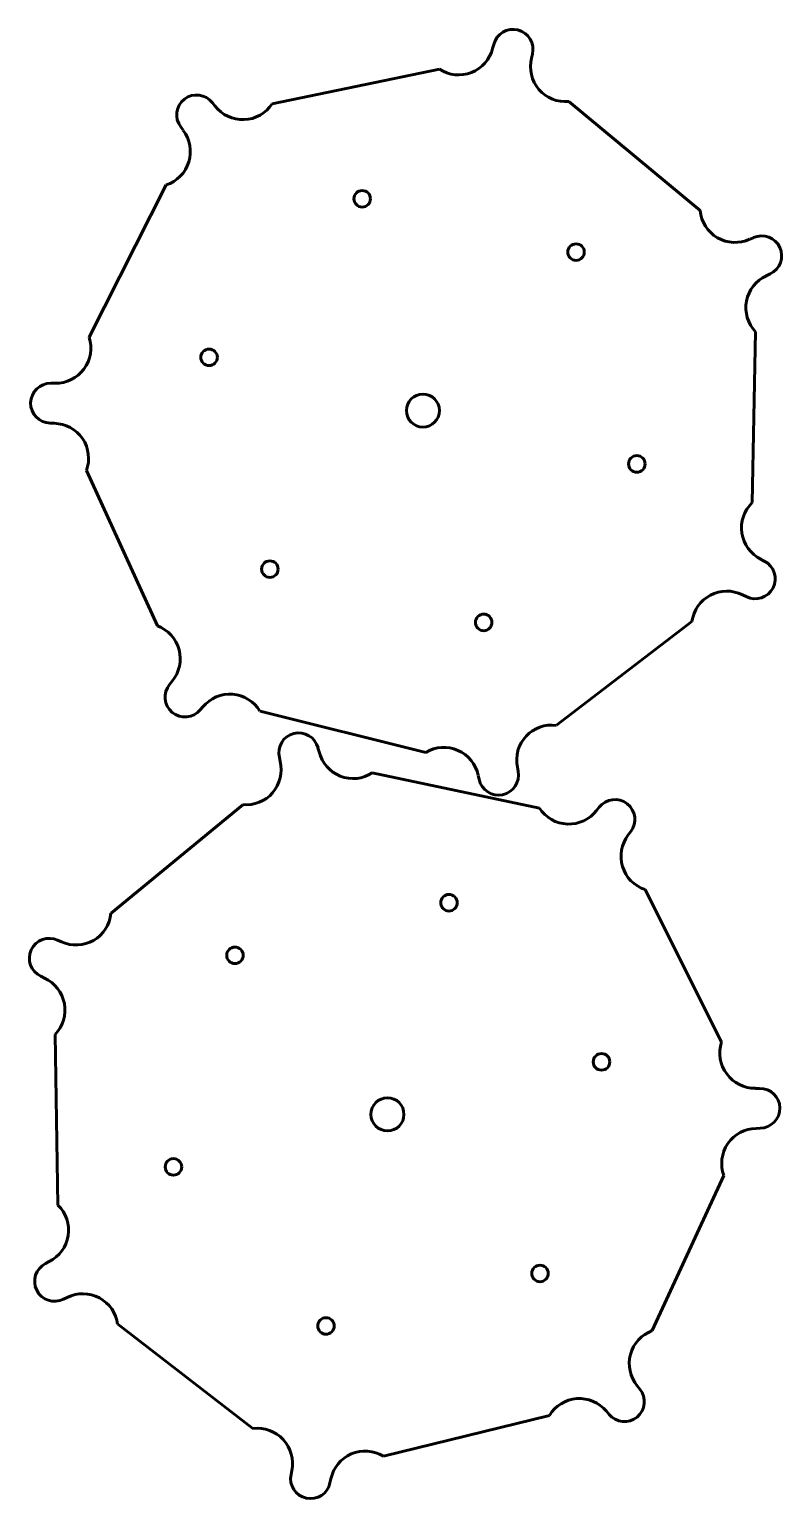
# Model space of a CAD drawing. Header units: millimetres. Extents: x 29 to 165, y -167 to 100.
import ezdxf

# ---------------------------------------------------------------- set-up
doc = ezdxf.new("R2010")
doc.units = ezdxf.units.MM
doc.linetypes.add('K5LT_BASIC', pattern=[0])

msp = doc.modelspace()

# ---------------------------------------------------------------- linework, layer by layer
at = {"color": 150, "linetype": 'K5LT_BASIC', "lineweight": 60, "true_color": 0x0080ff}
for p, q in [((113.08, 97.31), (112.87, 96.6)), ((119.93, 94.84), (120.08, 95.57)), ((103.2, 92.82), (72.85, 86.53)), ((62.48, 86.15), (62, 86.72)), ((150.53, 67.16), (126.69, 86.96)), ((56.27, 82.34), (56.7, 81.73)), ((53.63, 71.82), (39.62, 44.16)), ((160.21, 62.24), (159.52, 61.96)), ((162.54, 55.34), (163.21, 55.68)), ((159.98, 14.15), (160.6, 45.14)), ((33.45, 35.81), (32.7, 35.8)), ((32.56, 28.59), (33.3, 28.54)), ((39.14, 19.96), (52.03, -8.23)), ((162.17, 3.52), (161.51, 3.88)), ((158.23, -2.6), (158.91, -2.91)), ((124.43, -26.28), (149.05, -7.44)), ((54.71, -18.26), (54.25, -18.85)), ((59.8, -23.46), (60.3, -22.91)), ((70.65, -23.7), (100.73, -31.2)), ((81.38, -31.1), (81.17, -30.39)), ((74.16, -32.11), (74.32, -32.83)), ((117.48, -34.62), (117.36, -33.88)), ((121.36, -41.32), (91.03, -34.92)), ((110.24, -35.36), (110.42, -36.08)), ((67.53, -40.69), (43.61, -60.41)), ((132.21, -41.16), (131.73, -41.73)), ((137.49, -46.18), (137.93, -45.57)), ((154.43, -83.81), (140.53, -56.1)), ((34.6, -65.58), (33.92, -65.29)), ((30.89, -71.84), (31.56, -72.18)), ((33.46, -82.38), (33.97, -113.38)), ((161.32, -92.19), (160.58, -92.18)), ((160.7, -99.45), (161.44, -99.41)), ((141.83, -136.16), (154.83, -108.01)), ((32.4, -123.64), (31.74, -124)), ((34.98, -130.45), (35.66, -130.14)), ((44.82, -135.01), (69.37, -153.94)), ((139.57, -146.77), (139.12, -146.18)), ((93.05, -158.94), (123.16, -151.55)), ((133.51, -150.8), (134.01, -151.36)), ((76.41, -161.57), (76.29, -162.3)), ((83.35, -163.79), (83.53, -163.07))]:
    msp.add_line(p, q, dxfattribs=at)
for centre, radius in [((89.2, 69.3), 1.5), ((128.01, 59.62), 1.5), ((61.41, 40.52), 1.5), ((100.22, 30.85), 3), ((139.04, 21.17), 1.5), ((72.44, 2.07), 1.5), ((111.25, -7.6), 1.5), ((104.95, -58.49), 1.5), ((66.1, -68.03), 1.5), ((132.63, -87.37), 1.5), ((93.78, -96.9), 3), ((54.94, -106.44), 1.5), ((121.47, -125.78), 1.5), ((82.62, -135.31), 1.5)]:
    msp.add_circle(centre, radius, dxfattribs=at)
for centre, radius, start, end in [((116.58, 96.44), 3.61, 345.9992, 165.9984), ((106.7, 98.14), 6.36, 236.7159, 345.9975), ((126.1, 93.3), 6.36, 166.0001, 275.2851), ((59.14, 84.53), 3.61, 37.4278, 217.427), ((67.53, 90.02), 6.36, 217.4287, 326.7137), ((51.65, 77.86), 6.36, 288.1444, 37.426), ((156.87, 67.74), 6.36, 185.2873, 294.5689), ((161.71, 58.96), 3.61, 294.5706, 114.5698), ((165.19, 49.55), 6.36, 114.5716, 223.8566), ((33.58, 42.18), 6.36, 268.8573, 18.1423), ((32.63, 32.19), 3.61, 88.8564, 268.8555), ((33.18, 22.18), 6.36, 339.573, 88.8546), ((164.39, 9.56), 6.36, 133.8587, 243.1403), ((160.54, 0.3), 3.61, 243.1421, 63.1412), ((155.35, -8.28), 6.36, 63.143, 172.428), ((49.81, -14.2), 6.36, 320.2858, 69.5708), ((57.03, -21.16), 3.61, 140.2849, 320.2841), ((65.19, -26.98), 6.36, 31.0016, 140.2832), ((123.59, -32.59), 6.36, 82.4301, 191.7118), ((77.67, -31.25), 3.61, 13.7901, 193.7892), ((87.56, -29.58), 6.36, 193.791, 303.076), ((104.01, -36.65), 6.36, 11.7144, 120.9994), ((68.13, -34.35), 6.36, 264.5067, 13.7883), ((113.95, -35.35), 3.61, 191.7135, 11.7127), ((135.07, -43.37), 3.61, 322.3615, 142.3607), ((126.7, -37.85), 6.36, 213.0781, 322.3598), ((142.53, -50.06), 6.36, 142.3624, 251.6474), ((37.27, -59.8), 6.36, 245.2196, 354.5046), ((32.41, -68.56), 3.61, 65.2186, 245.2178), ((28.89, -77.96), 6.36, 315.9353, 65.2169), ((160.47, -85.81), 6.36, 161.6496, 270.9312), ((161.38, -95.8), 3.61, 270.9329, 90.9321), ((160.8, -105.81), 6.36, 90.9338, 200.2188), ((29.54, -117.95), 6.36, 296.6481, 45.9331), ((33.36, -127.22), 3.61, 116.6472, 296.6464), ((38.51, -135.83), 6.36, 7.3639, 116.6455), ((144.03, -142.13), 6.36, 110.221, 219.5026), ((128.6, -154.85), 6.36, 39.5053, 148.7903), ((136.79, -149.06), 3.61, 219.5044, 39.5035), ((70.19, -160.25), 6.36, 348.0767, 97.3617), ((89.75, -164.39), 6.36, 58.7924, 168.074), ((79.82, -163.05), 3.61, 168.0758, 348.075)]:
    msp.add_arc(centre, radius, start, end, dxfattribs=at)

doc.saveas('drawing.dxf')
